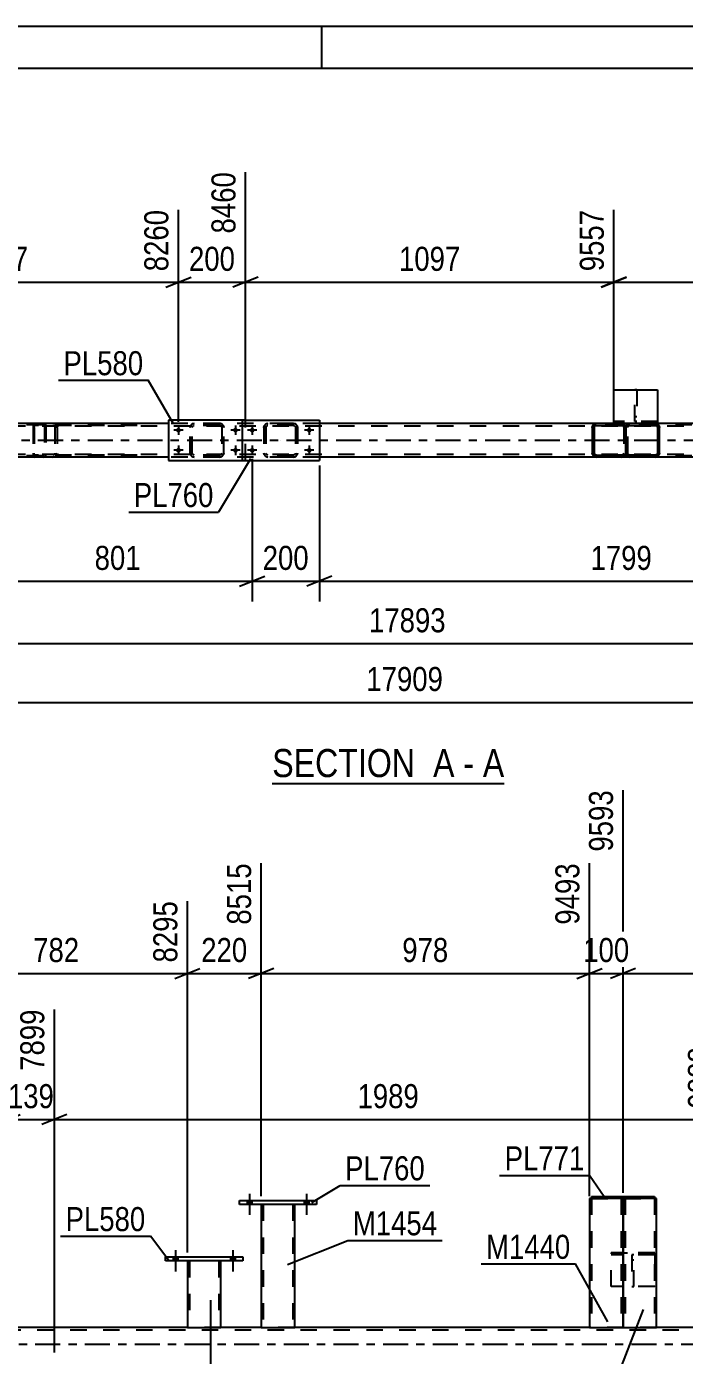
# Model space of a CAD drawing. Header units: millimetres. Extents: x -90 to 751, y -437 to 157.
# Drawn here: x 295.6 to 374, y -1.3 to 156.9 of the extents above; entities that cross this region are included whole.
import ezdxf

# ---------------------------------------------------------------- set-up
doc = ezdxf.new("R2010")
doc.units = ezdxf.units.MM
doc.linetypes.add('DXK_LINE_DOT2', pattern=[3.9198, 1.9599, -1.9599])
doc.linetypes.add('DXK_LINE_DOT3', pattern=[5.9187, 2.979, -0.9799, 0.9799, -0.9799])
doc.styles.add('Arial Narrow', font='ARIALN.TTF', dxfattribs={"height": 0.2})

# ---------------------------------------------------------------- blocks, each defined once
blk = doc.blocks.new('Unknown-814553232-1133')
at = {"color": 5, "linetype": 'Continuous'}
for p, q in [((750.81, 156.88), (-90.19, 156.88)), ((330.81, 151.88), (330.81, 156.88)), ((745.81, 151.88), (-85.19, 151.88))]:
    blk.add_line(p, q, dxfattribs=at)
blk = doc.blocks.new('Unknown-814553232-11 - 2911')
at = {"color": 6, "linetype": 'Continuous'}
blk.add_line((324.9, 66.77), (352.54, 66.77), dxfattribs=at)
at = {"color": 0, "linetype": 'Continuous'}
for points in [[(343.01, 67.52), (343.01, 71.02), (324.9, 71.02), (324.9, 67.52)], [(346.61, 67.52), (346.61, 71.02), (344.06, 71.02), (344.06, 67.52)], [(348.94, 67.52), (348.94, 71.02), (347.66, 71.02), (347.66, 67.52)], [(352.54, 67.52), (352.54, 71.02), (349.99, 71.02), (349.99, 67.52)]]:
    blk.add_wipeout(points, dxfattribs=at)
at = {"color": 7, "linetype": 'Continuous', "style": 'Arial Narrow'}
for s, p in [('SECTION ', (324.9, 67.52)), ('A', (344.06, 67.52)), ('A', (349.99, 67.52)), ('-', (347.66, 67.52))]:
    blk.add_text(s, height=3.34, dxfattribs=at).set_placement(p)
blk = doc.blocks.new('Part-814553232-2961 - 2911')
at = {"color": 7, "linetype": 'DXK_LINE_DOT2'}
for p, q in [((660.06, 109.31), (-16.7, 109.31)), ((330.51, 109.63), (312.52, 109.63)), ((370.8, 109.63), (363.5, 109.63)), ((660.06, 105.95), (-16.7, 105.95)), ((330.51, 105.63), (312.52, 105.63)), ((366.54, 105.63), (363.5, 105.63)), ((370.54, 105.63), (367.49, 105.63))]:
    blk.add_line(p, q, dxfattribs=at)
at = {"color": 2, "linetype": 'Continuous'}
for p, q in [((312.52, 109.63), (290.45, 109.63)), ((363.5, 109.63), (330.51, 109.63)), ((401.26, 109.63), (370.8, 109.63)), ((312.52, 105.63), (290.45, 105.63)), ((363.5, 105.63), (330.51, 105.63)), ((367.49, 105.63), (366.54, 105.63)), ((401.26, 105.63), (370.54, 105.63))]:
    blk.add_line(p, q, dxfattribs=at)
at = {"color": 7, "linetype": 'DXK_LINE_DOT3'}
blk.add_line((-16.7, 107.63), (660.06, 107.63), dxfattribs=at)
blk = doc.blocks.new('Bolt-814553232-3002 - 2911')
at = {"linetype": 'Continuous'}
for points in [[(322.51, 108.55, -1), (322.51, 109.11, -1)], [(329.31, 108.55, -1), (329.31, 109.11, -1)], [(322.51, 106.15, -1), (322.51, 106.71, -1)], [(329.31, 106.15, -1), (329.31, 106.71, -1)]]:
    blk.add_hatch(color=1, dxfattribs=at).paths.add_polyline_path(points)
at = {"color": 1, "linetype": 'Continuous'}
for p, q in [((322.51, 109.39), (322.51, 108.27)), ((329.31, 109.39), (329.31, 108.27)), ((323.07, 108.83), (321.95, 108.83)), ((329.87, 108.83), (328.75, 108.83)), ((323.07, 106.43), (321.95, 106.43)), ((322.51, 106.99), (322.51, 105.87)), ((329.87, 106.43), (328.75, 106.43)), ((329.31, 106.99), (329.31, 105.87))]:
    blk.add_line(p, q, dxfattribs=at)
blk = doc.blocks.new('Part-814553232-3121 - 2911')
at = {"color": 7, "linetype": 'DXK_LINE_DOT2'}
for p, q in [((382.74, 109.63), (367.41, 109.63)), ((382.74, 109.47), (367.41, 109.47)), ((378.85, 109.43), (378.82, 109.31)), ((378.82, 109.31), (378.82, 105.95)), ((378.99, 109.31), (379, 109.37)), ((378.99, 109.31), (378.99, 105.95)), ((379, 109.37), (379.04, 109.42)), ((379.16, 109.63), (379.03, 109.61)), ((379.04, 109.42), (379.1, 109.46)), ((379.1, 109.46), (379.16, 109.47)), ((382.87, 109.61), (382.74, 109.63)), ((382.74, 109.47), (382.8, 109.46)), ((382.8, 109.46), (382.83, 109.44)), ((382.83, 109.44), (382.86, 109.42)), ((382.86, 109.42), (382.9, 109.37)), ((382.9, 109.37), (382.91, 109.31)), ((382.91, 109.31), (382.91, 105.95)), ((383.08, 109.31), (383.05, 109.43)), ((383.08, 109.31), (383.08, 105.95)), ((382.74, 105.79), (367.41, 105.79)), ((382.74, 105.63), (367.41, 105.63)), ((378.82, 105.95), (378.85, 105.83)), ((379, 105.89), (378.99, 105.95)), ((379.04, 105.84), (379, 105.89)), ((379.03, 105.66), (379.16, 105.63)), ((379.1, 105.8), (379.04, 105.84)), ((379.16, 105.79), (379.1, 105.8)), ((382.74, 105.79), (382.8, 105.8)), ((382.74, 105.63), (382.87, 105.66)), ((382.8, 105.8), (382.83, 105.82)), ((382.83, 105.82), (382.86, 105.84)), ((382.9, 105.89), (382.86, 105.84)), ((382.91, 105.95), (382.9, 105.89)), ((383.05, 105.83), (383.08, 105.95))]:
    blk.add_line(p, q, dxfattribs=at)
for centre, start, end in [((379.15, 109.3), 110.7583, 155.68), ((382.75, 109.3), 24.32, 69.2417), ((379.15, 105.96), 204.32, 249.2417)]:
    blk.add_arc(centre, 0.331, start, end, dxfattribs=at)
blk = doc.blocks.new('Bolt-814553232-3004 - 2911')
at = {"linetype": 'Continuous'}
for points in [[(313.72, 108.55, -1), (313.72, 109.11, -1)], [(320.52, 108.55, -1), (320.52, 109.11, -1)], [(313.72, 106.15, -1), (313.72, 106.71, -1)], [(320.52, 106.15, -1), (320.52, 106.71, -1)]]:
    blk.add_hatch(color=1, dxfattribs=at).paths.add_polyline_path(points)
at = {"color": 1, "linetype": 'Continuous'}
for p, q in [((313.72, 109.39), (313.72, 108.27)), ((320.52, 109.39), (320.52, 108.27)), ((314.28, 108.83), (313.16, 108.83)), ((321.08, 108.83), (319.96, 108.83)), ((314.28, 106.43), (313.16, 106.43)), ((313.72, 106.99), (313.72, 105.87)), ((321.08, 106.43), (319.96, 106.43)), ((320.52, 106.99), (320.52, 105.87))]:
    blk.add_line(p, q, dxfattribs=at)
blk = doc.blocks.new('Part-814553232-3078 - 2911')
at = {"color": 2, "linetype": 'Continuous'}
for p, q in [((321.31, 110.03), (321.31, 105.23)), ((321.31, 110.03), (330.51, 110.03)), ((330.51, 110.03), (330.51, 105.23)), ((321.31, 105.23), (330.51, 105.23))]:
    blk.add_line(p, q, dxfattribs=at)
blk = doc.blocks.new('Part-814553232-3079 - 2911')
at = {"color": 7, "linetype": 'DXK_LINE_DOT2'}
for p, q in [((323.91, 109.15), (323.94, 109.33)), ((323.94, 109.33), (323.91, 109.15)), ((324.15, 109.15), (324.16, 109.24)), ((324.16, 109.24), (324.22, 109.32)), ((324.2, 109.59), (324.39, 109.63)), ((324.39, 109.63), (324.2, 109.59)), ((324.22, 109.32), (324.29, 109.37)), ((324.29, 109.37), (324.39, 109.39)), ((327.43, 109.63), (324.39, 109.63)), ((327.43, 109.39), (324.39, 109.39)), ((327.43, 109.63), (327.61, 109.59)), ((327.61, 109.59), (327.43, 109.63)), ((327.43, 109.39), (327.52, 109.37)), ((327.52, 109.37), (327.6, 109.32)), ((327.6, 109.32), (327.65, 109.24)), ((327.65, 109.24), (327.67, 109.15)), ((327.87, 109.33), (327.91, 109.15)), ((327.91, 109.15), (327.87, 109.33)), ((323.91, 109.15), (323.91, 106.11)), ((324.15, 109.15), (324.15, 106.11)), ((327.67, 109.15), (327.67, 106.11)), ((327.91, 109.15), (327.91, 106.11)), ((323.94, 105.93), (323.91, 106.11)), ((323.91, 106.11), (323.94, 105.93)), ((324.16, 106.02), (324.15, 106.11)), ((324.22, 105.94), (324.16, 106.02)), ((327.65, 106.02), (327.6, 105.94)), ((327.67, 106.11), (327.65, 106.02)), ((327.91, 106.11), (327.87, 105.93)), ((327.87, 105.93), (327.91, 106.11)), ((324.39, 105.63), (324.2, 105.67)), ((324.2, 105.67), (324.39, 105.63)), ((324.29, 105.89), (324.22, 105.94)), ((324.39, 105.87), (324.29, 105.89)), ((327.43, 105.87), (324.39, 105.87)), ((327.43, 105.63), (324.39, 105.63)), ((327.52, 105.89), (327.43, 105.87)), ((327.61, 105.67), (327.43, 105.63)), ((327.43, 105.63), (327.61, 105.67)), ((327.6, 105.94), (327.52, 105.89))]:
    blk.add_line(p, q, dxfattribs=at)
at = {"color": 7, "linetype": 'DXK_LINE_DOT3'}
blk.add_line((325.91, 107.63), (325.91, 107.63), dxfattribs=at)
at = {"color": 7, "linetype": 'DXK_LINE_DOT2'}
for centre, start, end in [((324.39, 109.15), 112.5, 157.5), ((324.39, 109.15), 112.5, 157.5), ((327.43, 109.15), 22.5, 67.5), ((327.43, 109.15), 22.5, 67.5), ((324.39, 106.11), 202.5, 247.5), ((324.39, 106.11), 202.5, 247.5), ((327.43, 106.11), 292.5, 337.5), ((327.43, 106.11), 292.5, 337.5)]:
    blk.add_arc(centre, 0.48, start, end, dxfattribs=at)
blk = doc.blocks.new('Part-814553232-3084 - 2911')
at = {"color": 2, "linetype": 'Continuous'}
for p, q in [((312.52, 110.03), (312.52, 105.23)), ((321.31, 110.03), (312.52, 110.03)), ((312.52, 105.23), (321.72, 105.23)), ((321.72, 105.23), (321.72, 105.23))]:
    blk.add_line(p, q, dxfattribs=at)
at = {"color": 7, "linetype": 'DXK_LINE_DOT2'}
for p, q in [((321.72, 110.03), (321.31, 110.03)), ((321.72, 105.23), (321.72, 110.03))]:
    blk.add_line(p, q, dxfattribs=at)
blk = doc.blocks.new('Part-814553232-3108 - 2911')
at = {"color": 7, "linetype": 'DXK_LINE_DOT2'}
for p, q in [((296.42, 109.33), (296.4, 109.15)), ((296.48, 109.49), (296.42, 109.33)), ((296.56, 109.59), (296.48, 109.49)), ((296.53, 109.15), (296.54, 109.24)), ((296.54, 109.24), (296.57, 109.32)), ((296.67, 109.63), (296.56, 109.59)), ((296.57, 109.32), (296.62, 109.37)), ((296.62, 109.37), (296.67, 109.39)), ((308.82, 109.63), (296.67, 109.63)), ((308.82, 109.39), (296.67, 109.39)), ((297.94, 109.39), (297.94, 109.63)), ((298.95, 109.59), (298.76, 109.63)), ((298.76, 109.39), (298.86, 109.37)), ((298.86, 109.37), (298.94, 109.32)), ((298.94, 109.32), (298.99, 109.24)), ((298.99, 109.24), (299.01, 109.15)), ((299.24, 109.24), (299.22, 109.33)), ((299.26, 109.15), (299.24, 109.24)), ((296.4, 109.15), (296.4, 106.11)), ((296.53, 109.15), (296.53, 106.11)), ((299.01, 109.15), (299.01, 106.11)), ((299.26, 109.15), (299.26, 106.11)), ((296.4, 106.11), (296.42, 105.93)), ((296.54, 106.02), (296.53, 106.11)), ((296.57, 105.94), (296.54, 106.02)), ((298.99, 106.02), (298.94, 105.94)), ((299.01, 106.11), (298.99, 106.02)), ((299.22, 105.93), (299.24, 106.03)), ((299.24, 106.03), (299.26, 106.11)), ((296.42, 105.93), (296.48, 105.77)), ((296.48, 105.77), (296.56, 105.67)), ((296.56, 105.67), (296.67, 105.63)), ((296.62, 105.89), (296.57, 105.94)), ((296.67, 105.87), (296.62, 105.89)), ((308.82, 105.87), (296.67, 105.87)), ((308.82, 105.63), (296.67, 105.63)), ((297.94, 105.63), (297.94, 105.87)), ((298.86, 105.89), (298.76, 105.87)), ((298.76, 105.63), (298.95, 105.67)), ((298.94, 105.94), (298.86, 105.89))]:
    blk.add_line(p, q, dxfattribs=at)
blk.add_arc((298.77, 109.14), 0.492, 23.8494, 68.8059, dxfattribs=at)
blk = doc.blocks.new('Part-814553232-3122 - 2911')
at = {"color": 7, "linetype": 'DXK_LINE_DOT2'}
for p, q in [((297.6, 109.63), (282.27, 109.63)), ((297.6, 109.47), (282.27, 109.47)), ((293.71, 109.43), (293.69, 109.31)), ((293.69, 109.31), (293.69, 105.95)), ((293.86, 109.31), (293.87, 109.37)), ((293.86, 109.31), (293.86, 105.95)), ((293.87, 109.37), (293.91, 109.42)), ((294.03, 109.63), (293.9, 109.61)), ((293.91, 109.42), (293.96, 109.46)), ((293.96, 109.46), (294.03, 109.47)), ((297.73, 109.61), (297.6, 109.63)), ((297.6, 109.47), (297.67, 109.46)), ((297.67, 109.46), (297.69, 109.44)), ((297.69, 109.44), (297.72, 109.42)), ((297.72, 109.42), (297.76, 109.37)), ((297.76, 109.37), (297.77, 109.31)), ((297.77, 109.31), (297.77, 105.95)), ((297.94, 109.31), (297.92, 109.43)), ((297.94, 109.31), (297.94, 105.95)), ((297.6, 105.79), (282.27, 105.79)), ((297.6, 105.63), (282.27, 105.63)), ((293.69, 105.95), (293.71, 105.83)), ((293.87, 105.89), (293.86, 105.95)), ((293.91, 105.84), (293.87, 105.89)), ((293.9, 105.66), (294.03, 105.63)), ((293.96, 105.8), (293.91, 105.84)), ((294.03, 105.79), (293.96, 105.8)), ((297.6, 105.79), (297.67, 105.8)), ((297.6, 105.63), (297.73, 105.66)), ((297.67, 105.8), (297.69, 105.82)), ((297.69, 105.82), (297.72, 105.84)), ((297.76, 105.89), (297.72, 105.84)), ((297.77, 105.95), (297.76, 105.89)), ((297.92, 105.83), (297.94, 105.95))]:
    blk.add_line(p, q, dxfattribs=at)
for centre, start, end in [((294.01, 109.3), 110.7583, 155.68), ((297.62, 109.3), 24.32, 69.2417), ((294.01, 105.96), 204.32, 249.2417)]:
    blk.add_arc(centre, 0.331, start, end, dxfattribs=at)
blk = doc.blocks.new('Part-814553232-3141 - 2911')
at = {"color": 7, "linetype": 'DXK_LINE_DOT2'}
for p, q in [((315.12, 109.15), (315.15, 109.33)), ((315.15, 109.33), (315.12, 109.15)), ((315.36, 109.15), (315.38, 109.24)), ((315.38, 109.24), (315.43, 109.32)), ((315.41, 109.59), (315.6, 109.63)), ((315.6, 109.63), (315.41, 109.59)), ((315.43, 109.32), (315.51, 109.37)), ((315.51, 109.37), (315.6, 109.39)), ((318.64, 109.63), (315.6, 109.63)), ((318.64, 109.39), (315.6, 109.39)), ((318.64, 109.63), (318.82, 109.59)), ((318.82, 109.59), (318.64, 109.63)), ((318.64, 109.39), (318.73, 109.37)), ((318.73, 109.37), (318.81, 109.32)), ((318.81, 109.32), (318.86, 109.24)), ((318.86, 109.24), (318.88, 109.15)), ((319.08, 109.33), (319.12, 109.15)), ((319.12, 109.15), (319.08, 109.33)), ((315.12, 106.11), (315.12, 109.15)), ((315.36, 106.11), (315.36, 109.15)), ((318.88, 109.15), (318.88, 106.11)), ((319.12, 106.11), (319.12, 109.15)), ((315.15, 105.93), (315.12, 106.11)), ((315.12, 106.11), (315.15, 105.93)), ((315.38, 106.02), (315.36, 106.11)), ((315.43, 105.94), (315.38, 106.02)), ((318.86, 106.02), (318.81, 105.94)), ((318.88, 106.11), (318.86, 106.02)), ((319.12, 106.11), (319.08, 105.93)), ((319.08, 105.93), (319.12, 106.11)), ((315.6, 105.63), (315.41, 105.67)), ((315.41, 105.67), (315.6, 105.63)), ((315.51, 105.89), (315.43, 105.94)), ((315.6, 105.87), (315.51, 105.89)), ((318.64, 105.87), (315.6, 105.87)), ((318.64, 105.63), (315.6, 105.63)), ((318.73, 105.89), (318.64, 105.87)), ((318.82, 105.67), (318.64, 105.63)), ((318.64, 105.63), (318.82, 105.67)), ((318.81, 105.94), (318.73, 105.89))]:
    blk.add_line(p, q, dxfattribs=at)
for centre, start, end in [((315.6, 109.15), 112.5, 157.5), ((315.6, 109.15), 112.5, 157.5), ((318.64, 109.15), 22.5, 67.5), ((318.64, 109.15), 22.5, 67.5), ((315.6, 106.11), 202.5, 247.5), ((315.6, 106.11), 202.5, 247.5), ((318.64, 106.11), 292.5, 337.5), ((318.64, 106.11), 292.5, 337.5)]:
    blk.add_arc(centre, 0.48, start, end, dxfattribs=at)
blk = doc.blocks.new('Part-814553232-3188 - 2911')
at = {"color": 7, "linetype": 'DXK_LINE_DOT2'}
for p, q in [((368.08, 109.87), (368.08, 113.63)), ((368.32, 113.63), (368.08, 113.63)), ((368.32, 113.63), (368.32, 109.87)), ((368.08, 110.47), (368.32, 110.47)), ((368.32, 109.87), (368.08, 109.87)), ((368.08, 109.87), (368.32, 109.87))]:
    blk.add_line(p, q, dxfattribs=at)
blk = doc.blocks.new('Part-814553232-3189 - 2911')
at = {"color": 2, "linetype": 'Continuous'}
for p, q in [((363.26, 109.39), (363.26, 105.87)), ((363.26, 109.39), (370.78, 109.39)), ((370.78, 109.39), (370.78, 105.87)), ((363.26, 105.87), (370.78, 105.87))]:
    blk.add_line(p, q, dxfattribs=at)
blk = doc.blocks.new('Part-814553232-7427 - 2911')
at = {"color": 7, "linetype": 'DXK_LINE_DOT2'}
for p, q in [((367.02, 109.15), (367.05, 109.33)), ((367.05, 109.33), (367.02, 109.15)), ((367.26, 109.15), (367.27, 109.24)), ((367.27, 109.24), (367.33, 109.32)), ((367.31, 109.59), (367.5, 109.63)), ((367.33, 109.32), (367.4, 109.37)), ((367.4, 109.37), (367.5, 109.39)), ((370.54, 109.39), (367.5, 109.39)), ((370.54, 109.63), (370.72, 109.59)), ((370.54, 109.39), (370.63, 109.37)), ((370.63, 109.37), (370.71, 109.32)), ((370.71, 109.32), (370.76, 109.24)), ((370.76, 109.24), (370.78, 109.15)), ((370.98, 109.33), (371.02, 109.15)), ((367.02, 106.11), (367.02, 109.15)), ((367.26, 106.11), (367.26, 109.15)), ((370.78, 109.15), (370.78, 106.11)), ((367.05, 105.93), (367.02, 106.11)), ((367.02, 106.11), (367.05, 105.93)), ((367.27, 106.02), (367.26, 106.11)), ((367.33, 105.94), (367.27, 106.02)), ((370.76, 106.02), (370.71, 105.94)), ((370.78, 106.11), (370.76, 106.02)), ((371.02, 106.11), (370.98, 105.93)), ((367.5, 105.63), (367.31, 105.67)), ((367.4, 105.89), (367.33, 105.94)), ((367.5, 105.87), (367.4, 105.89)), ((370.54, 105.87), (370.63, 105.89)), ((370.72, 105.67), (370.54, 105.63)), ((370.71, 105.94), (370.63, 105.89))]:
    blk.add_line(p, q, dxfattribs=at)
at = {"color": 2, "linetype": 'Continuous'}
for p, q in [((367.5, 109.63), (367.31, 109.59)), ((370.54, 109.63), (367.5, 109.63)), ((370.72, 109.59), (370.54, 109.63)), ((371.02, 109.15), (370.98, 109.33)), ((371.02, 106.11), (371.02, 109.15)), ((370.98, 105.93), (371.02, 106.11)), ((367.31, 105.67), (367.5, 105.63)), ((367.49, 105.87), (367.5, 105.87)), ((370.54, 105.87), (367.5, 105.87)), ((370.54, 105.63), (367.5, 105.63)), ((370.54, 105.87), (370.54, 105.87)), ((370.54, 105.63), (370.72, 105.67))]:
    blk.add_line(p, q, dxfattribs=at)
at = {"color": 7, "linetype": 'DXK_LINE_DOT3'}
blk.add_line((369.02, 107.63), (369.02, 107.63), dxfattribs=at)
at = {"color": 7, "linetype": 'DXK_LINE_DOT2'}
for centre, start, end in [((367.5, 109.15), 112.5, 157.5), ((367.5, 109.15), 149.2552, 157.5), ((370.54, 109.15), 22.5, 67.5), ((367.5, 106.11), 202.5, 247.5), ((367.5, 106.11), 202.5, 210.453), ((370.54, 106.11), 292.5, 337.5)]:
    blk.add_arc(centre, 0.48, start, end, dxfattribs=at)
at = {"color": 2, "linetype": 'Continuous'}
for centre, start, end in [((367.5, 109.15), 112.5, 149.2552), ((370.54, 109.15), 22.5, 67.5), ((367.5, 106.11), 210.453, 247.5), ((370.54, 106.11), 292.5, 337.5)]:
    blk.add_arc(centre, 0.48, start, end, dxfattribs=at)
blk = doc.blocks.new('Part-814553232-7433 - 2911')
at = {"color": 2, "linetype": 'Continuous'}
for p, q in [((363.05, 109.33), (363.02, 109.15)), ((363.5, 109.63), (363.31, 109.59)), ((366.54, 109.63), (363.5, 109.63)), ((366.72, 109.59), (366.54, 109.63)), ((363.02, 109.15), (363.02, 106.11)), ((363.02, 106.11), (363.05, 105.93)), ((363.31, 105.67), (363.5, 105.63)), ((366.54, 105.63), (363.5, 105.63)), ((366.54, 105.63), (366.72, 105.67))]:
    blk.add_line(p, q, dxfattribs=at)
at = {"color": 7, "linetype": 'DXK_LINE_DOT2'}
for p, q in [((363.02, 109.15), (363.05, 109.33)), ((363.26, 109.15), (363.27, 109.24)), ((363.27, 109.24), (363.33, 109.32)), ((363.31, 109.59), (363.5, 109.63)), ((363.33, 109.32), (363.4, 109.37)), ((363.4, 109.37), (363.5, 109.39)), ((366.54, 109.39), (363.5, 109.39)), ((366.54, 109.63), (366.72, 109.59)), ((366.54, 109.39), (366.63, 109.37)), ((366.63, 109.37), (366.71, 109.32)), ((366.71, 109.32), (366.76, 109.24)), ((366.76, 109.24), (366.78, 109.15)), ((366.98, 109.33), (367.02, 109.15)), ((367.02, 109.15), (366.98, 109.33)), ((363.26, 109.15), (363.26, 106.11)), ((366.78, 109.15), (366.78, 106.11)), ((367.02, 109.15), (367.02, 106.11)), ((363.05, 105.93), (363.02, 106.11)), ((363.27, 106.02), (363.26, 106.11)), ((363.33, 105.94), (363.27, 106.02)), ((366.76, 106.02), (366.71, 105.94)), ((366.78, 106.11), (366.76, 106.02)), ((367.02, 106.11), (366.98, 105.93)), ((366.98, 105.93), (367.02, 106.11)), ((363.5, 105.63), (363.31, 105.67)), ((363.4, 105.89), (363.33, 105.94)), ((363.5, 105.87), (363.4, 105.89)), ((366.54, 105.87), (363.5, 105.87)), ((366.63, 105.89), (366.54, 105.87)), ((366.72, 105.67), (366.54, 105.63)), ((366.71, 105.94), (366.63, 105.89))]:
    blk.add_line(p, q, dxfattribs=at)
at = {"color": 7, "linetype": 'DXK_LINE_DOT3'}
blk.add_line((365.02, 107.63), (365.02, 107.63), dxfattribs=at)
at = {"color": 2, "linetype": 'Continuous'}
for centre, start, end in [((363.5, 109.15), 112.5, 157.5), ((366.54, 109.15), 30.5989, 67.5), ((363.5, 106.11), 202.5, 247.5), ((366.54, 106.11), 292.5, 329.4011)]:
    blk.add_arc(centre, 0.48, start, end, dxfattribs=at)
at = {"color": 7, "linetype": 'DXK_LINE_DOT2'}
for centre, start, end in [((363.5, 109.15), 112.5, 157.5), ((366.54, 109.15), 22.5, 67.5), ((366.54, 109.15), 22.5, 30.5989), ((363.5, 106.11), 202.5, 247.5), ((366.54, 106.11), 292.5, 337.5), ((366.54, 106.11), 329.4011, 337.5)]:
    blk.add_arc(centre, 0.48, start, end, dxfattribs=at)
blk = doc.blocks.new('Part-814553232-7439 - 2911')
at = {"color": 2, "linetype": 'Continuous'}
for p, q in [((365.6, 109.63), (365.6, 113.63)), ((365.6, 113.63), (370.8, 113.63)), ((370.8, 113.63), (370.8, 109.63)), ((370.8, 109.63), (366.54, 109.63)), ((370.8, 109.63), (370.8, 109.63))]:
    blk.add_line(p, q, dxfattribs=at)
at = {"color": 7, "linetype": 'DXK_LINE_DOT2'}
for p, q in [((370.8, 109.87), (365.6, 109.87)), ((370.8, 109.87), (365.6, 109.87)), ((365.6, 109.87), (365.6, 109.87)), ((365.6, 109.63), (365.6, 109.65)), ((366.54, 109.63), (365.6, 109.63)), ((370.8, 109.63), (365.6, 109.63)), ((365.6, 109.63), (365.6, 109.63)), ((370.8, 109.87), (370.8, 109.87)), ((370.8, 109.63), (370.8, 109.65))]:
    blk.add_line(p, q, dxfattribs=at)
blk = doc.blocks.new('Part-814553232-3958 - 3861')
at = {"color": 7, "linetype": 'DXK_LINE_DOT2'}
for p, q in [((698.69, 1.68), (-17.02, 1.68)), ((318.79, 2), (314.79, 2)), ((327.58, 2), (323.58, 2)), ((370.69, 2), (362.69, 2))]:
    blk.add_line(p, q, dxfattribs=at)
at = {"color": 2, "linetype": 'Continuous'}
for p, q in [((314.79, 2), (287.53, 2)), ((323.58, 2), (318.79, 2)), ((362.69, 2), (327.58, 2)), ((403.53, 2), (370.69, 2))]:
    blk.add_line(p, q, dxfattribs=at)
at = {"color": 7, "linetype": 'DXK_LINE_DOT3'}
blk.add_line((-17.02, 0), (698.69, 0), dxfattribs=at)
blk = doc.blocks.new('Bolt-814553232-4111 - 3861')
at = {"linetype": 'Continuous'}
for points in [[(321.9, 16.64), (322.46, 16.64), (322.46, 17.12), (321.9, 17.12)], [(321.9, 16.64), (322.46, 16.64), (322.46, 17.12), (321.9, 17.12)], [(328.7, 16.64), (329.26, 16.64), (329.26, 17.12), (328.7, 17.12)], [(328.7, 16.64), (329.26, 16.64), (329.26, 17.12), (328.7, 17.12)]]:
    blk.add_hatch(color=1, dxfattribs=at).paths.add_polyline_path(points)
at = {"color": 1, "linetype": 'Continuous'}
for p, q in [((322.18, 17.92), (322.18, 15.4)), ((322.18, 17.92), (322.18, 15.4)), ((328.98, 17.92), (328.98, 15.4)), ((328.98, 17.92), (328.98, 15.4)), ((321.9, 17.12), (321.9, 16.64)), ((321.9, 17.12), (321.9, 16.64)), ((322.46, 17.12), (322.46, 16.64)), ((322.46, 17.12), (322.46, 16.64)), ((328.7, 17.12), (328.7, 16.64)), ((328.7, 17.12), (328.7, 16.64)), ((329.26, 17.12), (329.26, 16.64)), ((329.26, 17.12), (329.26, 16.64))]:
    blk.add_line(p, q, dxfattribs=at)
blk = doc.blocks.new('Bolt-814553232-4113 - 3861')
at = {"linetype": 'Continuous'}
for points in [[(313.11, 9.91), (313.67, 9.91), (313.67, 10.39), (313.11, 10.39)], [(313.11, 9.91), (313.67, 9.91), (313.67, 10.39), (313.11, 10.39)], [(319.91, 9.91), (320.47, 9.91), (320.47, 10.39), (319.91, 10.39)], [(319.91, 9.91), (320.47, 9.91), (320.47, 10.39), (319.91, 10.39)]]:
    blk.add_hatch(color=1, dxfattribs=at).paths.add_polyline_path(points)
at = {"color": 1, "linetype": 'Continuous'}
for p, q in [((313.39, 11.19), (313.39, 8.67)), ((313.39, 11.19), (313.39, 8.67)), ((320.19, 11.19), (320.19, 8.67)), ((320.19, 11.19), (320.19, 8.67)), ((313.11, 10.39), (313.11, 9.91)), ((313.11, 10.39), (313.11, 9.91)), ((313.67, 10.39), (313.67, 9.91)), ((313.67, 10.39), (313.67, 9.91)), ((319.91, 10.39), (319.91, 9.91)), ((319.91, 10.39), (319.91, 9.91)), ((320.47, 10.39), (320.47, 9.91)), ((320.47, 10.39), (320.47, 9.91))]:
    blk.add_line(p, q, dxfattribs=at)
blk = doc.blocks.new('Part-814553232-4284 - 3861')
at = {"color": 2, "linetype": 'Continuous'}
for p, q in [((320.98, 17.12), (330.18, 17.12)), ((320.98, 16.64), (320.98, 17.12)), ((330.18, 16.64), (320.98, 16.64)), ((330.18, 17.12), (330.18, 16.64))]:
    blk.add_line(p, q, dxfattribs=at)
blk = doc.blocks.new('Part-814553232-4289 - 3861')
at = {"color": 2, "linetype": 'Continuous'}
for p, q in [((323.58, 16.64), (323.58, 2)), ((327.58, 2), (327.58, 16.64)), ((323.58, 2), (327.58, 2))]:
    blk.add_line(p, q, dxfattribs=at)
at = {"color": 7, "linetype": 'DXK_LINE_DOT2'}
for p, q in [((327.58, 16.64), (323.58, 16.64)), ((323.82, 16.64), (323.82, 2)), ((327.34, 16.64), (327.34, 2)), ((327.28, 2), (327.32, 2)), ((327.28, 2), (327.32, 2)), ((327.32, 2), (327.34, 2)), ((327.32, 2), (327.34, 2))]:
    blk.add_line(p, q, dxfattribs=at)
blk = doc.blocks.new('Part-814553232-4294 - 3861')
at = {"color": 2, "linetype": 'Continuous'}
for p, q in [((312.19, 10.39), (321.39, 10.39)), ((312.19, 9.91), (312.19, 10.39)), ((321.39, 9.91), (312.19, 9.91)), ((321.39, 10.39), (321.39, 9.91))]:
    blk.add_line(p, q, dxfattribs=at)
blk = doc.blocks.new('Part-814553232-4299 - 3861')
at = {"color": 2, "linetype": 'Continuous'}
for p, q in [((314.79, 9.91), (314.79, 2)), ((318.79, 2), (318.79, 9.91)), ((314.79, 2), (318.79, 2))]:
    blk.add_line(p, q, dxfattribs=at)
at = {"color": 7, "linetype": 'DXK_LINE_DOT2'}
for p, q in [((318.79, 9.91), (314.79, 9.91)), ((315.03, 9.91), (315.03, 2)), ((318.55, 9.91), (318.55, 2)), ((318.5, 2), (318.53, 2)), ((318.5, 2), (318.53, 2)), ((318.53, 2), (318.55, 2)), ((318.53, 2), (318.55, 2))]:
    blk.add_line(p, q, dxfattribs=at)
blk = doc.blocks.new('Part-814553232-4378 - 3861')
at = {"color": 7, "linetype": 'DXK_LINE_DOT2'}
for p, q in [((367.99, 10.63), (367.75, 10.63)), ((367.75, 10.63), (367.75, 6.87)), ((367.99, 10.63), (367.75, 10.63)), ((367.75, 10.03), (367.99, 10.03)), ((367.99, 6.87), (367.99, 10.63)), ((367.75, 6.87), (367.99, 6.87))]:
    blk.add_line(p, q, dxfattribs=at)
blk = doc.blocks.new('Part-814553232-4379 - 3861')
at = {"color": 2, "linetype": 'Continuous'}
for p, q in [((362.93, 17.6), (362.93, 17.36)), ((362.93, 17.6), (370.45, 17.6)), ((370.45, 17.6), (370.45, 17.36)), ((366.76, 17.36), (366.62, 17.36))]:
    blk.add_line(p, q, dxfattribs=at)
at = {"color": 7, "linetype": 'DXK_LINE_DOT2'}
for p, q in [((362.93, 17.6), (370.45, 17.6)), ((362.93, 17.36), (362.93, 17.36)), ((362.93, 17.36), (362.93, 17.36)), ((366.62, 17.36), (362.93, 17.36)), ((362.93, 17.36), (370.45, 17.36)), ((370.45, 17.36), (366.76, 17.36)), ((370.45, 17.36), (370.45, 17.36)), ((370.45, 17.36), (370.45, 17.36))]:
    blk.add_line(p, q, dxfattribs=at)
blk = doc.blocks.new('Part-814553232-9878 - 3861')
at = {"color": 2, "linetype": 'Continuous'}
for p, q in [((366.69, 17.36), (366.69, 2)), ((370.69, 17.36), (366.76, 17.36)), ((370.69, 2), (370.69, 17.36)), ((366.69, 2), (370.69, 2))]:
    blk.add_line(p, q, dxfattribs=at)
at = {"color": 7, "linetype": 'DXK_LINE_DOT2'}
for p, q in [((366.73, 17.36), (366.69, 17.36)), ((366.69, 17.36), (366.73, 17.36)), ((366.76, 17.36), (366.73, 17.36)), ((366.73, 17.36), (366.76, 17.36)), ((366.93, 17.36), (366.93, 2)), ((370.43, 17.36), (370.45, 17.36)), ((370.45, 17.36), (370.45, 2)), ((370.43, 2), (370.39, 2)), ((370.43, 2), (370.39, 2)), ((370.45, 2), (370.43, 2)), ((370.43, 2), (370.45, 2))]:
    blk.add_line(p, q, dxfattribs=at)
blk = doc.blocks.new('Part-814553232-9884 - 3861')
at = {"color": 2, "linetype": 'Continuous'}
for p, q in [((366.62, 17.36), (362.69, 17.36)), ((362.69, 17.36), (362.69, 2)), ((366.69, 2), (366.69, 17.36)), ((362.69, 2), (366.69, 2))]:
    blk.add_line(p, q, dxfattribs=at)
at = {"color": 7, "linetype": 'DXK_LINE_DOT2'}
for p, q in [((362.93, 17.36), (362.93, 2)), ((366.43, 17.36), (366.45, 17.36)), ((366.45, 17.36), (366.45, 2)), ((366.65, 17.36), (366.62, 17.36)), ((366.65, 17.36), (366.62, 17.36)), ((366.69, 17.36), (366.65, 17.36)), ((366.65, 17.36), (366.69, 17.36)), ((366.43, 2), (366.39, 2)), ((366.43, 2), (366.39, 2)), ((366.45, 2), (366.43, 2)), ((366.43, 2), (366.45, 2))]:
    blk.add_line(p, q, dxfattribs=at)
blk = doc.blocks.new('Part-814553232-9890 - 3861')
at = {"color": 7, "linetype": 'DXK_LINE_DOT2'}
for p, q in [((370.47, 10.87), (365.27, 10.87)), ((365.27, 6.87), (365.27, 10.87)), ((365.27, 10.87), (370.47, 10.87)), ((370.47, 10.63), (365.27, 10.63)), ((370.47, 10.63), (365.27, 10.63)), ((370.47, 10.87), (370.47, 6.87)), ((370.47, 6.87), (365.27, 6.87))]:
    blk.add_line(p, q, dxfattribs=at)
blk = doc.blocks.new('StraightDimension-814553232-24649 - 2911')
at = {"color": 7, "linetype": 'Continuous'}
for p, q in [((270.64, 110.63), (270.64, 139.56)), ((313.72, 109.83), (313.72, 135.06)), ((272.14, 127.05), (269.14, 125.85)), ((312.22, 125.85), (315.22, 127.05)), ((270.64, 126.45), (313.72, 126.45))]:
    blk.add_line(p, q, dxfattribs=at)
at = {"color": 0, "linetype": 'Continuous'}
blk.add_wipeout([(313.12, 135.66), (308.92, 135.66), (308.92, 127.15), (313.12, 127.15)], dxfattribs=at)
at = {"color": 0}
blk.add_wipeout([(296.43, 127.2), (296.43, 131.4), (287.92, 131.4), (287.92, 127.2)], dxfattribs=at)
at = {"color": 3, "linetype": 'Continuous', "style": 'Arial Narrow'}
blk.add_text('8260', height=2.863, rotation=90.0002, dxfattribs=at).set_placement((312.52, 127.75))
at = {"color": 3, "style": 'Arial Narrow'}
blk.add_text('1077', height=2.863, dxfattribs=at).set_placement((288.52, 127.8))
blk = doc.blocks.new('StraightDimension-814553232-24647 - 2911')
at = {"color": 7, "linetype": 'Continuous'}
for p, q in [((321.72, 109.83), (321.72, 139.56)), ((365.6, 113.44), (365.6, 135.06)), ((323.22, 127.05), (320.22, 125.85)), ((364.1, 125.85), (367.1, 127.05)), ((321.72, 126.45), (365.6, 126.45))]:
    blk.add_line(p, q, dxfattribs=at)
at = {"color": 0, "linetype": 'Continuous'}
blk.add_wipeout([(365, 135.66), (360.8, 135.66), (360.8, 127.15), (365, 127.15)], dxfattribs=at)
at = {"color": 0}
blk.add_wipeout([(347.91, 127.2), (347.91, 131.4), (339.4, 131.4), (339.4, 127.2)], dxfattribs=at)
at = {"color": 3, "linetype": 'Continuous', "style": 'Arial Narrow'}
blk.add_text('9557', height=2.863, rotation=90.0002, dxfattribs=at).set_placement((364.4, 127.75))
at = {"color": 3, "style": 'Arial Narrow'}
blk.add_text('1097', height=2.863, dxfattribs=at).set_placement((340, 127.8))
blk = doc.blocks.new('StraightDimension-814553232-24646 - 2911')
at = {"color": 7, "linetype": 'Continuous'}
for p, q in [((415.88, 109.83), (415.88, 136.89)), ((365.6, 113.44), (365.6, 135.06)), ((367.1, 127.05), (364.1, 125.85)), ((414.38, 125.85), (417.38, 127.05)), ((365.6, 126.45), (415.88, 126.45))]:
    blk.add_line(p, q, dxfattribs=at)
at = {"color": 0, "linetype": 'Continuous'}
blk.add_wipeout([(415.28, 137.49), (411.08, 137.49), (411.08, 127.15), (415.28, 127.15)], dxfattribs=at)
at = {"color": 0}
blk.add_wipeout([(395, 127.2), (395, 131.4), (386.48, 131.4), (386.48, 127.2)], dxfattribs=at)
at = {"color": 3, "linetype": 'Continuous', "style": 'Arial Narrow'}
blk.add_text('10814', height=2.863, rotation=90.0002, dxfattribs=at).set_placement((414.68, 127.75))
at = {"color": 3, "style": 'Arial Narrow'}
blk.add_text('1257', height=2.863, dxfattribs=at).set_placement((387.08, 127.8))
blk = doc.blocks.new('StraightDimension-814553232-3339 - 2911')
at = {"color": 7, "linetype": 'Continuous'}
blk.add_line((-17.34, 76.42), (698.69, 76.42), dxfattribs=at)
at = {"color": 0}
blk.add_wipeout([(345.85, 77.17), (345.85, 81.37), (335.51, 81.37), (335.51, 77.17)], dxfattribs=at)
at = {"color": 3, "style": 'Arial Narrow'}
blk.add_text('17909', height=2.863, dxfattribs=at).set_placement((336.11, 77.77))
blk = doc.blocks.new('StraightDimension-814553232-7921 - 2911')
at = {"color": 7, "linetype": 'Continuous'}
blk.add_line((-16.7, 83.41), (698.69, 83.41), dxfattribs=at)
at = {"color": 0}
blk.add_wipeout([(346.17, 84.16), (346.17, 88.36), (335.83, 88.36), (335.83, 84.16)], dxfattribs=at)
at = {"color": 3, "style": 'Arial Narrow'}
blk.add_text('17893', height=2.863, dxfattribs=at).set_placement((336.43, 84.76))
blk = doc.blocks.new('StraightDimension-814553232-24648 - 2911')
at = {"color": 7, "linetype": 'Continuous'}
for p, q in [((321.72, 109.83), (321.72, 139.56)), ((313.72, 109.83), (313.72, 135.06)), ((312.22, 125.85), (315.22, 127.05)), ((323.22, 127.05), (320.22, 125.85)), ((313.72, 126.45), (321.72, 126.45))]:
    blk.add_line(p, q, dxfattribs=at)
at = {"color": 0}
blk.add_wipeout([(321.06, 127.2), (321.06, 131.4), (314.38, 131.4), (314.38, 127.2)], dxfattribs=at)
at = {"color": 3, "style": 'Arial Narrow'}
blk.add_text('200', height=2.863, dxfattribs=at).set_placement((314.98, 127.8))
at = {"color": 0, "linetype": 'Continuous'}
blk.add_wipeout([(321.12, 140.16), (316.92, 140.16), (316.92, 131.65), (321.12, 131.65)], dxfattribs=at)
at = {"color": 3, "linetype": 'Continuous', "style": 'Arial Narrow'}
blk.add_text('8460', height=2.863, rotation=90.0002, dxfattribs=at).set_placement((320.52, 132.25))
blk = doc.blocks.new('StraightDimension-814553232-25099 - 2911')
at = {"color": 7, "linetype": 'Continuous'}
for p, q in [((330.51, 104.63), (330.51, 88.44)), ((402.46, 105.43), (402.46, 88.44)), ((332.01, 91.44), (329.01, 90.24)), ((330.51, 90.84), (402.46, 90.84)), ((400.96, 90.24), (403.96, 91.44))]:
    blk.add_line(p, q, dxfattribs=at)
at = {"color": 0}
blk.add_wipeout([(370.74, 91.59), (370.74, 95.79), (362.22, 95.79), (362.22, 91.59)], dxfattribs=at)
at = {"color": 3, "style": 'Arial Narrow'}
blk.add_text('1799', height=2.863, dxfattribs=at).set_placement((362.82, 92.19))
blk = doc.blocks.new('StraightDimension-814553232-25100 - 2911')
at = {"color": 7, "linetype": 'Continuous'}
for p, q in [((322.51, 105.43), (322.51, 88.44)), ((330.51, 104.63), (330.51, 88.44)), ((321.01, 90.24), (324.01, 91.44)), ((322.51, 90.84), (330.51, 90.84)), ((332.01, 91.44), (329.01, 90.24))]:
    blk.add_line(p, q, dxfattribs=at)
at = {"color": 0}
blk.add_wipeout([(329.85, 91.59), (329.85, 95.79), (323.16, 95.79), (323.16, 91.59)], dxfattribs=at)
at = {"color": 3, "style": 'Arial Narrow'}
blk.add_text('200', height=2.863, dxfattribs=at).set_placement((323.76, 92.19))
blk = doc.blocks.new('StraightDimension-814553232-25101 - 2911')
at = {"color": 7, "linetype": 'Continuous'}
for p, q in [((290.45, 104.63), (290.45, 88.44)), ((322.51, 105.43), (322.51, 88.44)), ((291.95, 91.44), (288.95, 90.24)), ((290.45, 90.84), (322.51, 90.84)), ((321.01, 90.24), (324.01, 91.44))]:
    blk.add_line(p, q, dxfattribs=at)
at = {"color": 0}
blk.add_wipeout([(309.82, 91.59), (309.82, 95.79), (303.14, 95.79), (303.14, 91.59)], dxfattribs=at)
at = {"color": 3, "style": 'Arial Narrow'}
blk.add_text('801', height=2.863, dxfattribs=at).set_placement((303.74, 92.19))
blk = doc.blocks.new('StraightDimension-814553232-21061 - 3861')
at = {"color": 7, "linetype": 'Continuous'}
for p, q in [((283.53, 17.64), (283.53, 52.76)), ((314.79, 10.91), (314.79, 52.76)), ((285.03, 44.75), (282.03, 43.55)), ((313.29, 43.55), (316.29, 44.75)), ((283.53, 44.15), (314.79, 44.15))]:
    blk.add_line(p, q, dxfattribs=at)
at = {"color": 0, "linetype": 'Continuous'}
blk.add_wipeout([(314.19, 53.36), (309.99, 53.36), (309.99, 44.85), (314.19, 44.85)], dxfattribs=at)
at = {"color": 0}
blk.add_wipeout([(302.5, 44.9), (302.5, 49.1), (295.82, 49.1), (295.82, 44.9)], dxfattribs=at)
at = {"color": 3, "linetype": 'Continuous', "style": 'Arial Narrow'}
blk.add_text('8295', height=2.863, rotation=90.0002, dxfattribs=at).set_placement((313.59, 45.45))
at = {"color": 3, "style": 'Arial Narrow'}
blk.add_text('782', height=2.863, dxfattribs=at).set_placement((296.42, 45.5))
blk = doc.blocks.new('StraightDimension-814553232-20742 - 3861')
at = {"color": 7, "linetype": 'Continuous'}
for p, q in [((298.94, -1), (298.94, 39.86)), ((293.36, -1), (293.36, 35.36)), ((291.86, 26.15), (294.86, 27.35)), ((300.44, 27.35), (297.44, 26.15)), ((293.36, 26.75), (298.94, 26.75))]:
    blk.add_line(p, q, dxfattribs=at)
at = {"color": 0}
blk.add_wipeout([(299.49, 27.5), (299.49, 31.7), (292.81, 31.7), (292.81, 27.5)], dxfattribs=at)
at = {"color": 3, "style": 'Arial Narrow'}
blk.add_text('139', height=2.863, dxfattribs=at).set_placement((293.41, 28.1))
at = {"color": 0, "linetype": 'Continuous'}
blk.add_wipeout([(298.34, 40.46), (294.14, 40.46), (294.14, 31.95), (298.34, 31.95)], dxfattribs=at)
at = {"color": 3, "linetype": 'Continuous', "style": 'Arial Narrow'}
blk.add_text('7899', height=2.863, rotation=90.0002, dxfattribs=at).set_placement((297.74, 32.55))
blk = doc.blocks.new('StraightDimension-814553232-21060 - 3861')
at = {"color": 7, "linetype": 'Continuous'}
for p, q in [((323.58, 17.64), (323.58, 57.26)), ((314.79, 10.91), (314.79, 52.76)), ((313.29, 43.55), (316.29, 44.75)), ((325.08, 44.75), (322.08, 43.55)), ((314.79, 44.15), (323.58, 44.15))]:
    blk.add_line(p, q, dxfattribs=at)
at = {"color": 0}
blk.add_wipeout([(322.53, 44.9), (322.53, 49.1), (315.84, 49.1), (315.84, 44.9)], dxfattribs=at)
at = {"color": 3, "style": 'Arial Narrow'}
blk.add_text('220', height=2.863, dxfattribs=at).set_placement((316.44, 45.5))
at = {"color": 0, "linetype": 'Continuous'}
blk.add_wipeout([(322.98, 57.86), (318.78, 57.86), (318.78, 49.35), (322.98, 49.35)], dxfattribs=at)
at = {"color": 3, "linetype": 'Continuous', "style": 'Arial Narrow'}
blk.add_text('8515', height=2.863, rotation=90.0002, dxfattribs=at).set_placement((322.38, 49.95))
blk = doc.blocks.new('StraightDimension-814553232-20741 - 3861')
at = {"color": 7, "linetype": 'Continuous'}
for p, q in [((298.94, -1), (298.94, 39.86)), ((378.49, -1), (378.49, 35.36)), ((300.44, 27.35), (297.44, 26.15)), ((376.99, 26.15), (379.99, 27.35)), ((298.94, 26.75), (378.49, 26.75))]:
    blk.add_line(p, q, dxfattribs=at)
at = {"color": 0, "linetype": 'Continuous'}
blk.add_wipeout([(377.89, 35.96), (373.69, 35.96), (373.69, 27.45), (377.89, 27.45)], dxfattribs=at)
at = {"color": 0}
blk.add_wipeout([(342.97, 27.5), (342.97, 31.7), (334.46, 31.7), (334.46, 27.5)], dxfattribs=at)
at = {"color": 3, "linetype": 'Continuous', "style": 'Arial Narrow'}
blk.add_text('9888', height=2.863, rotation=90.0002, dxfattribs=at).set_placement((377.29, 28.05))
at = {"color": 3, "style": 'Arial Narrow'}
blk.add_text('1989', height=2.863, dxfattribs=at).set_placement((335.06, 28.1))
blk = doc.blocks.new('StraightDimension-814553232-21057 - 3861')
at = {"color": 7, "linetype": 'Continuous'}
for p, q in [((366.69, 18.03), (366.69, 65.96)), ((403.53, 17.64), (403.53, 54.59)), ((368.19, 44.75), (365.19, 43.55)), ((402.03, 43.55), (405.03, 44.75)), ((366.69, 44.15), (403.53, 44.15))]:
    blk.add_line(p, q, dxfattribs=at)
at = {"color": 0, "linetype": 'Continuous'}
blk.add_wipeout([(402.93, 55.19), (398.73, 55.19), (398.73, 44.85), (402.93, 44.85)], dxfattribs=at)
at = {"color": 0}
blk.add_wipeout([(388.45, 44.9), (388.45, 49.1), (381.77, 49.1), (381.77, 44.9)], dxfattribs=at)
at = {"color": 3, "linetype": 'Continuous', "style": 'Arial Narrow'}
blk.add_text('10514', height=2.863, rotation=90.0002, dxfattribs=at).set_placement((402.33, 45.45))
at = {"color": 3, "style": 'Arial Narrow'}
blk.add_text('921', height=2.863, dxfattribs=at).set_placement((382.37, 45.5))
blk = doc.blocks.new('StraightDimension-814553232-21058 - 3861')
at = {"color": 7, "linetype": 'Continuous'}
for p, q in [((366.69, 18.03), (366.69, 65.96)), ((362.69, 17.64), (362.69, 57.26)), ((361.19, 43.55), (364.19, 44.75)), ((368.19, 44.75), (365.19, 43.55)), ((362.69, 44.15), (366.69, 44.15))]:
    blk.add_line(p, q, dxfattribs=at)
at = {"color": 0, "linetype": 'Continuous'}
blk.add_wipeout([(366.09, 66.56), (361.89, 66.56), (361.89, 58.05), (366.09, 58.05)], dxfattribs=at)
at = {"color": 0}
blk.add_wipeout([(368.03, 44.9), (368.03, 49.1), (361.35, 49.1), (361.35, 44.9)], dxfattribs=at)
at = {"color": 3, "linetype": 'Continuous', "style": 'Arial Narrow'}
blk.add_text('9593', height=2.863, rotation=90.0002, dxfattribs=at).set_placement((365.49, 58.65))
at = {"color": 3, "style": 'Arial Narrow'}
blk.add_text('100', height=2.863, dxfattribs=at).set_placement((361.95, 45.5))
blk = doc.blocks.new('StraightDimension-814553232-21059 - 3861')
at = {"color": 7, "linetype": 'Continuous'}
for p, q in [((323.58, 17.64), (323.58, 57.26)), ((362.69, 17.64), (362.69, 57.26)), ((325.08, 44.75), (322.08, 43.55)), ((361.19, 43.55), (364.19, 44.75)), ((323.58, 44.15), (362.69, 44.15))]:
    blk.add_line(p, q, dxfattribs=at)
at = {"color": 0, "linetype": 'Continuous'}
blk.add_wipeout([(362.09, 57.86), (357.89, 57.86), (357.89, 49.35), (362.09, 49.35)], dxfattribs=at)
at = {"color": 0}
blk.add_wipeout([(346.48, 44.9), (346.48, 49.1), (339.79, 49.1), (339.79, 44.9)], dxfattribs=at)
at = {"color": 3, "linetype": 'Continuous', "style": 'Arial Narrow'}
blk.add_text('9493', height=2.863, rotation=90.0002, dxfattribs=at).set_placement((361.49, 49.95))
at = {"color": 3, "style": 'Arial Narrow'}
blk.add_text('978', height=2.863, dxfattribs=at).set_placement((340.39, 45.5))
blk = doc.blocks.new('Mark-814553232-3074 - 2911')
at = {"color": 0}
blk.add_wipeout([(317.91, 99.67), (317.91, 102.67), (308.4, 102.67), (308.4, 99.67)], dxfattribs=at)
blk.add_wipeout([(317.91, 99.67), (317.91, 102.67), (308.4, 102.67), (308.4, 99.67)], dxfattribs=at)
at = {"color": 30, "linetype": 'Continuous'}
for p in [(322.29, 105.43), (307.8, 99.07)]:
    blk.add_line(p, (318.51, 99.07), dxfattribs=at)
at = {"color": 3, "style": 'Arial Narrow'}
blk.add_text('PL760', height=2.863, dxfattribs=at).set_placement((308.4, 99.67))
blk = doc.blocks.new('Mark-814553232-3080 - 2911')
at = {"color": 0}
blk.add_wipeout([(309.53, 115.37), (309.53, 118.37), (300.03, 118.37), (300.03, 115.37)], dxfattribs=at)
blk.add_wipeout([(309.53, 115.37), (309.53, 118.37), (300.03, 118.37), (300.03, 115.37)], dxfattribs=at)
at = {"color": 30, "linetype": 'Continuous'}
for p in [(299.43, 114.77), (313.13, 109.57)]:
    blk.add_line(p, (310.13, 114.77), dxfattribs=at)
at = {"color": 3, "style": 'Arial Narrow'}
blk.add_text('PL580', height=2.863, dxfattribs=at).set_placement((300.03, 115.37))
blk = doc.blocks.new('Mark-814553232-4285 - 3861')
at = {"color": 0}
blk.add_wipeout([(344.55, 12.96), (344.55, 15.96), (334.5, 15.96), (334.5, 12.96)], dxfattribs=at)
blk.add_wipeout([(344.55, 12.96), (344.55, 15.96), (334.5, 15.96), (334.5, 12.96)], dxfattribs=at)
at = {"color": 30, "linetype": 'Continuous'}
for p, q in [((326.72, 9.47), (333.9, 12.36)), ((333.9, 12.36), (345.15, 12.36))]:
    blk.add_line(p, q, dxfattribs=at)
at = {"color": 3, "style": 'Arial Narrow'}
blk.add_text('M1454', height=2.863, dxfattribs=at).set_placement((334.5, 12.96))
blk = doc.blocks.new('Mark-814553232-4280 - 3861')
at = {"color": 0}
blk.add_wipeout([(343.08, 19.51), (343.08, 22.51), (333.58, 22.51), (333.58, 19.51)], dxfattribs=at)
blk.add_wipeout([(343.08, 19.51), (343.08, 22.51), (333.58, 22.51), (333.58, 19.51)], dxfattribs=at)
at = {"color": 30, "linetype": 'Continuous'}
for p, q in [((329.61, 16.87), (332.98, 18.91)), ((332.98, 18.91), (343.68, 18.91))]:
    blk.add_line(p, q, dxfattribs=at)
at = {"color": 3, "style": 'Arial Narrow'}
blk.add_text('PL760', height=2.863, dxfattribs=at).set_placement((333.58, 19.51))
blk = doc.blocks.new('Mark-814553232-4290 - 3861')
at = {"color": 0}
blk.add_wipeout([(309.78, 13.46), (309.78, 16.46), (300.28, 16.46), (300.28, 13.46)], dxfattribs=at)
blk.add_wipeout([(309.78, 13.46), (309.78, 16.46), (300.28, 16.46), (300.28, 13.46)], dxfattribs=at)
at = {"color": 30, "linetype": 'Continuous'}
for p in [(299.68, 12.86), (312.58, 9.95)]:
    blk.add_line(p, (310.38, 12.86), dxfattribs=at)
at = {"color": 3, "style": 'Arial Narrow'}
blk.add_text('PL580', height=2.863, dxfattribs=at).set_placement((300.28, 13.46))
blk = doc.blocks.new('Mark-814553232-4295 - 3861')
at = {"color": 0}
blk.add_wipeout([(328.21, -7.82), (328.21, -4.82), (318.16, -4.82), (318.16, -7.82)], dxfattribs=at)
blk.add_wipeout([(328.21, -7.82), (328.21, -4.82), (318.16, -4.82), (318.16, -7.82)], dxfattribs=at)
at = {"color": 30, "linetype": 'Continuous'}
for p, q in [((317.56, 5.23), (317.56, -8.42)), ((317.56, -8.42), (328.81, -8.42))]:
    blk.add_line(p, q, dxfattribs=at)
at = {"color": 3, "style": 'Arial Narrow'}
blk.add_text('M1488', height=2.863, dxfattribs=at).set_placement((318.16, -7.82))
blk = doc.blocks.new('Mark-814553232-20562 - 3861')
at = {"color": 0}
blk.add_wipeout([(362.09, 20.69), (362.09, 23.69), (352.59, 23.69), (352.59, 20.69)], dxfattribs=at)
blk.add_wipeout([(362.09, 20.69), (362.09, 23.69), (352.59, 23.69), (352.59, 20.69)], dxfattribs=at)
at = {"color": 30, "linetype": 'Continuous'}
for p in [(351.99, 20.09), (364.45, 17.54)]:
    blk.add_line(p, (362.69, 20.09), dxfattribs=at)
at = {"color": 3, "style": 'Arial Narrow'}
blk.add_text('PL771', height=2.863, dxfattribs=at).set_placement((352.59, 20.69))
blk = doc.blocks.new('Mark-814553232-20568 - 3861')
at = {"color": 0}
blk.add_wipeout([(364, -6.84), (364, -3.84), (353.95, -3.84), (353.95, -6.84)], dxfattribs=at)
blk.add_wipeout([(364, -6.84), (364, -3.84), (353.95, -3.84), (353.95, -6.84)], dxfattribs=at)
at = {"color": 30, "linetype": 'Continuous'}
for p in [(369.07, 4.11), (353.35, -7.44)]:
    blk.add_line(p, (364.6, -7.44), dxfattribs=at)
at = {"color": 3, "style": 'Arial Narrow'}
blk.add_text('M1440', height=2.863, dxfattribs=at).set_placement((353.95, -6.84))
blk = doc.blocks.new('Mark-814553232-20571 - 3861')
at = {"color": 0}
blk.add_wipeout([(360.42, 10.16), (360.42, 13.16), (350.37, 13.16), (350.37, 10.16)], dxfattribs=at)
blk.add_wipeout([(360.42, 10.16), (360.42, 13.16), (350.37, 13.16), (350.37, 10.16)], dxfattribs=at)
at = {"color": 30, "linetype": 'Continuous'}
for p in [(349.77, 9.56), (364.87, 2.66)]:
    blk.add_line(p, (361.02, 9.56), dxfattribs=at)
at = {"color": 3, "style": 'Arial Narrow'}
blk.add_text('M1440', height=2.863, dxfattribs=at).set_placement((350.37, 10.16))

msp = doc.modelspace()

# ---------------------------------------------------------------- block references
for name in ['Unknown-814553232-1133', 'Part-814553232-7439 - 2911', 'Part-814553232-3188 - 2911', 'Part-814553232-2961 - 2911', 'Part-814553232-3122 - 2911', 'Part-814553232-3108 - 2911', 'Part-814553232-3084 - 2911', 'Bolt-814553232-3004 - 2911', 'Part-814553232-3141 - 2911', 'Part-814553232-3078 - 2911', 'Bolt-814553232-3002 - 2911', 'Part-814553232-3079 - 2911', 'Part-814553232-7433 - 2911', 'Part-814553232-3189 - 2911', 'Part-814553232-7427 - 2911', 'Part-814553232-3121 - 2911', 'Bolt-814553232-4111 - 3861', 'Part-814553232-4379 - 3861', 'Part-814553232-4284 - 3861', 'Part-814553232-4289 - 3861', 'Part-814553232-9884 - 3861', 'Part-814553232-9878 - 3861', 'Bolt-814553232-4113 - 3861', 'Part-814553232-4294 - 3861', 'Part-814553232-4299 - 3861', 'Part-814553232-9890 - 3861', 'Part-814553232-4378 - 3861', 'Part-814553232-3958 - 3861']:
    msp.add_blockref(name, (0, 0))

# ---------------------------------------------------------------- next in the draw order: block references
for name in ['StraightDimension-814553232-24649 - 2911', 'StraightDimension-814553232-24647 - 2911', 'StraightDimension-814553232-3339 - 2911', 'Unknown-814553232-11 - 2911', 'StraightDimension-814553232-21061 - 3861']:
    msp.add_blockref(name, (0, 0))

# ---------------------------------------------------------------- next in the draw order: block references
for name in ['StraightDimension-814553232-24648 - 2911', 'StraightDimension-814553232-24646 - 2911', 'StraightDimension-814553232-7921 - 2911', 'StraightDimension-814553232-21060 - 3861', 'StraightDimension-814553232-20742 - 3861']:
    msp.add_blockref(name, (0, 0))

# ---------------------------------------------------------------- next in the draw order: block references
for name in ['Mark-814553232-3080 - 2911', 'StraightDimension-814553232-25099 - 2911', 'StraightDimension-814553232-20741 - 3861']:
    msp.add_blockref(name, (0, 0))

# ---------------------------------------------------------------- next in the draw order: block references
for name in ['StraightDimension-814553232-25100 - 2911', 'StraightDimension-814553232-21057 - 3861', 'Mark-814553232-4290 - 3861', 'Mark-814553232-4285 - 3861', 'Mark-814553232-4295 - 3861', 'Mark-814553232-20568 - 3861']:
    msp.add_blockref(name, (0, 0))

# ---------------------------------------------------------------- next in the draw order: block references
for name in ['StraightDimension-814553232-25101 - 2911', 'StraightDimension-814553232-21058 - 3861', 'Mark-814553232-20571 - 3861']:
    msp.add_blockref(name, (0, 0))

# ---------------------------------------------------------------- next in the draw order: block references
for name in ['Mark-814553232-3074 - 2911', 'StraightDimension-814553232-21059 - 3861']:
    msp.add_blockref(name, (0, 0))

# ---------------------------------------------------------------- next in the draw order: block references
for name in ['Mark-814553232-4280 - 3861', 'Mark-814553232-20562 - 3861']:
    msp.add_blockref(name, (0, 0))

doc.saveas('drawing.dxf')
